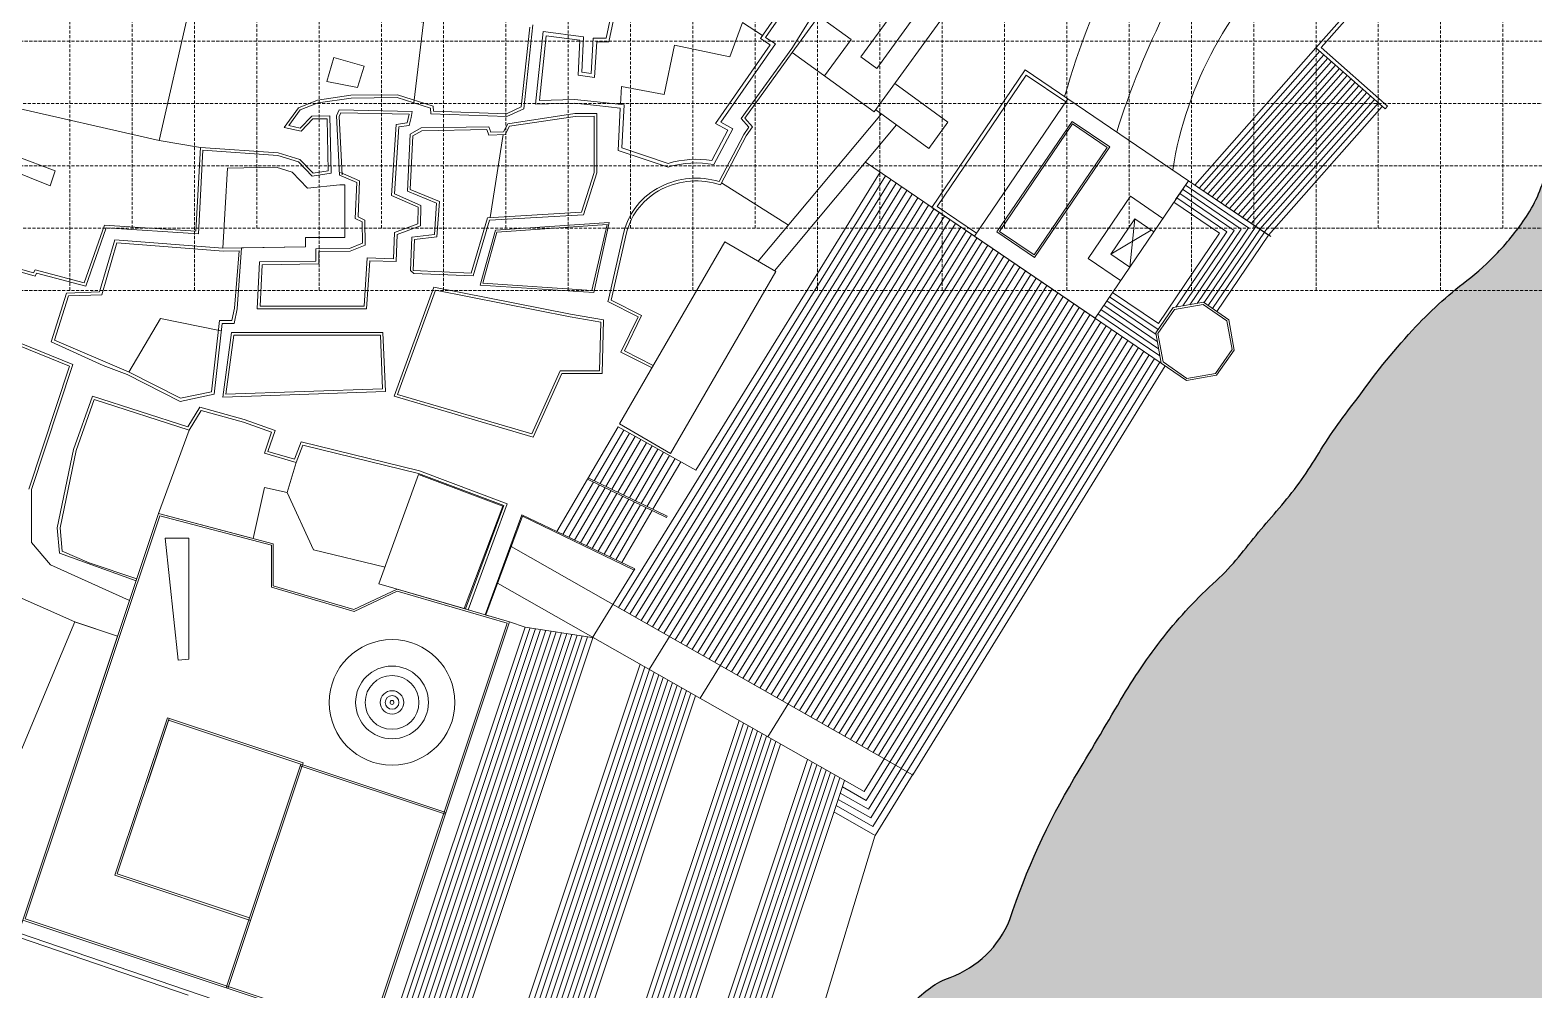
# Model space of a CAD drawing. Header units: millimetres. Extents: x 4203764 to 12476749, y 34048 to 3000914.
# Drawn here: x 11854375 to 11975048, y 2065318 to 2142372 of the extents above; entities that cross this region are included whole.
import ezdxf

# ---------------------------------------------------------------- set-up
doc = ezdxf.new("R2010")
doc.units = ezdxf.units.MM
doc.header["$MEASUREMENT"] = 0
doc.linetypes.add('DASHED', pattern=[0.75, 0.5, -0.25])
for name, color, linetype, lineweight in [('2', 240, 'Continuous', 25), ('4', 1, 'Continuous', 35), ('building property', 253, 'Continuous', 15), ('open space', 94, 'Continuous', 5), ('outer profile and ghats', 1, 'Continuous', 9), ('streets', 254, 'Continuous', 9), ('wall', 22, 'Continuous', 9)]:
    doc.layers.add(name, color=color, linetype=linetype, lineweight=lineweight)

# ---------------------------------------------------------------- blocks, each defined once
blk = doc.blocks.new('GRID')
at = {"layer": 'building property', "color": 253, "linetype": 'DASHED', "lineweight": 15, "ltscale": 500}
for p, q in [((12681403, 2126471), (12681403, 2336721)), ((12691403, 2126471), (12691403, 2336721)), ((12701403, 2126471), (12701403, 2336721)), ((12711403, 2126471), (12711403, 2336721)), ((12721403, 2126471), (12721403, 2336721)), ((12731403, 2126471), (12731403, 2336721)), ((12741403, 2126471), (12741403, 2336721)), ((12751403, 2126471), (12751403, 2336721)), ((12761403, 2126471), (12761403, 2336721)), ((12771403, 2126471), (12771403, 2336721)), ((12781403, 2126471), (12781403, 2336721)), ((12791403, 2126471), (12791403, 2336721)), ((12676403, 2121471), (12676403, 2331721)), ((12686403, 2121471), (12686403, 2331721)), ((12696403, 2121471), (12696403, 2331721)), ((12706403, 2121471), (12706403, 2331721)), ((12716403, 2121471), (12716403, 2331721)), ((12726403, 2121471), (12726403, 2331721)), ((12736403, 2121471), (12736403, 2331721)), ((12746403, 2121471), (12746403, 2331721)), ((12756403, 2121471), (12756403, 2331721)), ((12766403, 2121471), (12766403, 2331721)), ((12776403, 2121471), (12776403, 2331721)), ((12786403, 2121471), (12786403, 2331721)), ((13061903, 2141471), (12616403, 2141471)), ((13056903, 2136471), (12611403, 2136471)), ((13061903, 2131471), (12616403, 2131471)), ((13056903, 2126471), (12611403, 2126471)), ((13061903, 2121471), (12616403, 2121471))]:
    blk.add_line(p, q, dxfattribs=at)

msp = doc.modelspace()

# ---------------------------------------------------------------- hatches: boundary and pattern name
at = {"layer": 'building property', "lineweight": 35}
h = msp.add_hatch(color=254, dxfattribs=at)
h.dxf.hatch_style = 1
edge = h.paths.add_edge_path()
edge.add_arc((12422933.58498, 1804056.12126), 263896.55539, 140.0344583194, 166.4284169588)
edge.add_line((12166405.68001, 1865982.09254), (11809487.3317, 1865841.04787))
edge.add_arc((11795819.33628, 1886942.04403), 25140.92556, 302.9328139212, 330.721959267)
edge.add_arc((11790950.95391, 1889671.59987), 30722.28937, 330.721959267, 347.6914226223)
edge.add_arc((11840072.54802, 1878953.65679), 19554.99489, 143.0848554895, 167.6914226223, ccw=False)
edge.add_arc((11807220.50579, 1903633.24919), 21534.40715, 323.0848554895, 338.771758814)
edge.add_arc((11955946.7924, 1845861.77199), 138018.25471, 152.3377396526, 158.771758814, ccw=False)
edge.add_arc((11791692.03616, 1931959.48148), 47433.73511, 332.3377396526, 349.6440384347)
edge.add_arc((11871872.39149, 1917307.32735), 34074.39333, 151.8048650631, 169.6440384347, ccw=False)
edge.add_arc((11962613.6436, 1868662.2146), 137032.25767, 145.8909863463, 151.8048650631, ccw=False)
edge.add_arc((11787542.99968, 1987234.12269), 74412.83626, 325.8909863463, 334.4095907286)
edge.add_arc((12096866.37172, 1839094.85316), 268553.91382, 152.1606562035, 154.4095907286, ccw=False)
edge.add_arc((11884893.48195, 1951041.5666), 28836.22018, 138.5366337492, 152.1606562035, ccw=False)
edge.add_arc((12145192.348, 1721045.11657), 376188.87482, 136.9969988859, 138.5366337492, ccw=False)
edge.add_arc((11830511.45426, 2014520.61475), 54103.97071, 316.9969988859, 325.9340388131)
edge.add_arc((12063451.02841, 1857010.40857), 227090.46426, 144.4115146112, 145.934038813, ccw=False)
edge.add_arc((11882971.44551, 1986166.24576), 5157.79401, 109.3703452575, 144.4115146112, ccw=False)
edge.add_arc((11872806.33967, 2015079.38397), 25490.19023, 289.3703452575, 298.5628810284)
edge.add_arc((11879590.48764, 2002617.1732), 11301.06196, 298.5628810284, 329.8823603517)
edge.add_arc((11815875.61762, 2039577.60358), 84960.12844, 329.8823603517, 334.7322078033)
edge.add_arc((11896640.94108, 2001455.54062), 4350.1686, 111.7983925175, 154.7322078033, ccw=False)
edge.add_arc((11887307.09226, 2024793.72639), 20785.29736, 291.7983925175, 301.0543031333)
edge.add_arc((11856516.08611, 2075928.72551), 80475.11387, 301.0543031333, 304.2727914648)
edge.add_arc((11900115.71454, 2011948.81654), 3051.88511, 304.2727914649, 344.5064632857)
edge.add_arc((11799904.2964, 2039727.72895), 107042.25149, 344.5064632856, 347.0246817926)
edge.add_arc((11914355.65123, 2013356.47758), 10407.97422, 136.5726064511, 167.0246817927, ccw=False)
edge.add_arc((11898455.85704, 2028406.57183), 11485.1478, 316.5726064511, 345.7400024481)
edge.add_arc((11851131.69288, 2040434.16903), 60313.82389, 345.7400024481, 354.5454942005)
edge.add_arc((11928707.56329, 2029145.01425), 18394.30865, 143.1924489998, 162.4192210947, ccw=False)
edge.add_arc((11904217.35609, 2047471.06434), 12193.50526, 323.1924489998, 340.6547154255)
edge.add_arc((11913568.70574, 2044187.96858), 2282.57908, 340.6547154255, 435.6672125063)
edge.add_arc((11918809.42755, 2046321.44877), 4676.31282, 123.9086206621, 179.0436377173, ccw=False)
edge.add_arc((11948963.81076, 2001461.5739), 58729.02043, 120.4236297496, 123.9086206621, ccw=False)
edge.add_arc((11916860.85688, 2056128.06657), 4666.76072, 300.4236297497, 343.1747362629)
edge.add_arc((12265773.02432, 1950617.37847), 359849.63931, 162.2838870341, 163.1747362629, ccw=False)
edge.add_arc((11934658.08587, 2056392.2457), 12250.12118, 139.8552917822, 162.2838870342, ccw=False)
edge.add_arc((11930589.41079, 2059823.81787), 6927.5462, 110.1695649768, 139.8552917822, ccw=False)
edge.add_arc((11925358.20077, 2074065.16989), 8244.19285, 290.1695649768, 337.8987580009)
edge.add_arc((11987011.44104, 2053190.64676), 56863.60963, 149.1990475726, 161.7870580545, ccw=False)
edge.add_arc((11075552.25721, 2596549.90314), 1004266.5074, 329.19904757266, 329.61497402102)
edge.add_arc((11980804.63447, 2065759.45851), 45123.96456, 141.7900834815, 149.614974021, ccw=False)
edge.add_arc((11973785.75951, 2071284.73579), 36191.2553, 132.0286819129, 141.7900834814, ccw=False)
edge.add_arc((11938932.66945, 2109954.06772), 15866.93443, 312.0286819129, 321.4770117494)
edge.add_arc((12047130.20068, 2023818.96458), 122429.70961, 139.0851188938, 141.4770117494, ccw=False)
edge.add_arc((11931780.31903, 2123790.61727), 30213.42498, 319.0851188937, 328.8133755676)
edge.add_arc((11993537.04921, 2086409.11404), 41975.70514, 141.349766146, 148.8133755676, ccw=False)
edge.add_arc((12005850.60992, 2080987.9041), 55086.72854, 137.4077616341, 144.9475459467, ccw=False)
edge.add_arc((11990556.79698, 2095047.46285), 34312.41974, 127.5143422198, 137.4077616341, ccw=False)
edge.add_arc((11957008.81119, 2138745.39622), 20778.20317, 307.5143422198, 316.6955671633)
edge.add_arc((11955918.27659, 2139773.22335), 22276.76725, 316.6955671633, 326.2681196672)
edge.add_arc((11965289.37029, 2133515.94454), 11008.62919, 326.2681196672, 347.7902224322)
edge.add_arc((11985827.96119, 2129071.6751), 10005.30064, 137.1698864072, 167.7902224322, ccw=False)
edge.add_arc((11987437.46688, 2127579.68442), 12199.96343, 116.8522136864, 137.1698864072, ccw=False)
edge.add_arc((11970422.17406, 2161188.10091), 25470.26153, 296.8522136864, 308.8966392115)
edge.add_arc((11976014.23722, 2154256.9492), 16564.53111, 308.8966392115, 333.1942724583)
edge.add_arc((11860930.93487, 2212404.1487), 145503.52168, 333.1942724584, 335.605593174)
edge.add_arc((11906483.0125, 2191746.1714), 95486.08669, 335.605593174, 339.9027603815)
edge.add_arc((12024664.71914, 2148504.26439), 30358.17542, 142.1711417541, 159.9027603815, ccw=False)
edge.add_arc((12026846.78869, 2146809.91674), 33120.82659, 125.2967839886, 142.1711417541, ccw=False)
edge.add_arc((11992941.37741, 2194701.94609), 25558.15934, 305.2967839886, 317.9200299652)
edge.add_arc((11860544.70547, 2314247.47305), 203939.8057, 317.9200299652, 320.6654060374)
edge.add_arc((12005072.05939, 2195807.41048), 17081.02358, 320.6654060374, 333.2962609378)
edge.add_arc((12025817.7741, 2185371.70662), 6141.56443, 114.657943249, 153.2962609378, ccw=False)
edge.add_arc((12010209.31829, 2219372.64234), 31270.83355, 294.657943249, 307.4600657375)
edge.add_arc((12026070.76591, 2198671.74297), 5191.86204, 307.4600657375, 350.572480741)
edge.add_arc((12041977.16001, 2196030.60663), 10932.31157, 154.0089907333, 170.572480741, ccw=False)
edge.add_arc((12035864.30031, 2199010.8602), 4131.6524, 104.4456307299, 154.0089907333, ccw=False)
edge.add_arc((12059610.48435, 2145011.53073), 63070.87253, 105.6165097511, 113.1314364048, ccw=False)
edge.add_arc((12040956.91098, 2211746.87486), 6222.4313, 285.6165097511, 325.3236856384)
edge.add_arc((12024043.2371, 2223448.11648), 26789.1865, 325.3236856384, 336.7232936214)
edge.add_arc((12058249.21068, 2208733.17976), 10447.59627, 128.3236311209, 156.7232936214, ccw=False)
edge.add_arc((12029392.06585, 2245241.69464), 36088.48077, 308.3236311208, 313.9465601671)
edge.add_arc((12083829.87625, 2188764.36944), 42353.62184, 128.4864178487, 133.9465601671, ccw=False)
edge.add_arc((12051132.59717, 2229890.49023), 10186.55203, 308.4864178487, 334.2322790811)
edge.add_arc((12102406.63357, 2205139.28006), 46748.93087, 146.9738708583, 154.2322790812, ccw=False)
edge.add_arc((12067661.65762, 2227725.46538), 5308.01968, 122.3184351479, 146.9738708582, ccw=False)
edge.add_arc((12091969.20285, 2189302.10819), 50774.61327, 117.1290922819, 122.3184351479, ccw=False)
edge.add_arc((12065354.21922, 2241247.29044), 7591.98088, 297.129092282, 335.5932295827)
edge.add_arc((12283885.72211, 2142085.86596), 232385.11356, 154.5330055613, 155.5932295827, ccw=False)
edge.add_arc((12092048.28291, 2233452.01748), 19901.2866, 138.9025223259, 154.5330055613, ccw=False)
edge.add_arc((12083002.97433, 2241342.04187), 7898.36645, 117.1931828002, 138.9025223259, ccw=False)
edge.add_arc((12172609.68851, 2161469.99995), 127437.90807, 133.937445304, 137.0092429147, ccw=False)
edge.add_arc((12088584.73883, 2248670.70685), 6342.26219, 96.6032629617, 133.937445304, ccw=False)
edge.add_arc((12086923.02238, 2263025.34251), 8108.23491, 276.6032629617, 304.4168700316)
edge.add_arc((12101573.55915, 2241642.28192), 17812.28799, 104.2632595223, 124.4168700316, ccw=False)
edge.add_arc((12093606.17799, 2268768.40567), 10492.14992, 289.9436753348, 316.9032813136)
edge.add_arc((12099774.36332, 2262996.98248), 2044.91157, 316.9032813136, 394.5632893672)
edge.add_arc((12108218.93736, 2262008.3021), 7093.86174, 116.7487161028, 162.3676141534, ccw=False)
edge.add_arc((12122374.01509, 2264454.79555), 17778.2768, 139.9869056711, 167.3668545975, ccw=False)
edge.add_arc((12104061.54487, 2279827.91574), 6131.54106, 319.9869056712, 371.9497000785)
edge.add_arc((12116330.47808, 2282424.50258), 6409.15212, 147.6157391331, 191.9497000785, ccw=False)
edge.add_arc((12103664.68187, 2290457.58157), 8589.27286, 327.6157391331, 378.4692956369)
edge.add_arc((12115880.52553, 2294537.66772), 4289.93284, 155.2320996672, 198.4692956369, ccw=False)
edge.add_arc((12121723.31077, 2291841.89317), 10724.63095, 131.3611323252, 155.2320996672, ccw=False)
edge.add_arc((12108153.53343, 2318305.31023), 19521.81951, 289.3953975175, 302.8724992883)
edge.add_arc((12133671.22285, 2297874.54878), 15457.67071, 131.8163415621, 164.8693864624, ccw=False)
edge.add_arc((12097802.53601, 2337968.47188), 38339.03332, 311.8163415621, 318.1847381032)
edge.add_arc((12134442.04632, 2308405.32127), 9003.48475, 96.8704836962, 153.6137695223, ccw=False)
edge.add_arc((12130772.19598, 2338862.87953), 21674.36812, 276.8704836962, 287.7288739271)
edge.add_arc((12135367.95772, 2324487.47067), 6582.2044, 287.7288739271, 330.0627189084)
edge.add_arc((12161033.2484, 2309707.04393), 23034.82045, 142.1279656266, 150.0627189084, ccw=False)
edge.add_arc((12134575.28819, 2337148.44982), 15664.24402, 301.8873282868, 340.5909685423)
edge.add_arc((12157396.83975, 2332029.36114), 8047.96466, 115.4496268208, 180.6143580405, ccw=False)
edge.add_arc((12145948.42862, 2356085.86119), 18593.75661, 295.4496268209, 348.9156705378)
edge.add_arc((12189745.46756, 2347732.38651), 25993.19856, 127.1637606776, 169.4061118436, ccw=False)
edge.add_arc((12158024.63805, 2389577.96852), 26516.45539, 307.1637606776, 350.8522803553)
edge.add_arc((12198736.93035, 2383022.13341), 14720.29663, 100.3668143252, 170.8522803553, ccw=False)
edge.add_arc((12188836.61367, 2437141.24056), 40296.91912, 280.3668143253, 301.2746773972)
edge.add_arc((12220773.67523, 2384561.66699), 21222.08167, 90.2751861599, 121.2746773973, ccw=False)
edge.add_arc((12220587.84901, 2423251.75267), 17468.45027, 270.2751861599, 358.8217786811)
edge.add_arc((12261882.91553, 2424966.98004), 23920.42798, 138.9034680325, 184.9750374256, ccw=False)
edge.add_arc((12244276.45652, 2481842.09135), 41153.64894, 269.4151769576, 302.4572157954)
edge.add_arc((12251494.42786, 2470493.45398), 27704.08834, 302.4572157954, 336.7139916553)
edge.add_arc((12280323.45495, 2458086.05834), 3681.51774, 106.538255431, 156.7139916553, ccw=False)
edge.add_arc((12277078.09344, 2469015.41288), 7719.49808, 286.538255431, 332.2612949479)
edge.add_arc((12265522.42494, 2532539.87056), 69590.71886, 285.3212740008, 320.0355113691)
edge.add_arc((13061631.32729, 1865365.57947), 969115.64922, 139.11600640113, 140.03551136914, ccw=False)
edge.add_line((12328944.66821, 2499680.48641), (12329073.93275, 2172572.15004))
edge.add_arc((12871405.34426, 1859096.21132), 626410.8269, 149.97142388808, 158.65638947594)
edge.add_arc((11908116.16923, 2235511.87646), 407811.00022, 320.0344583194, 338.6563894759, ccw=False)

# ---------------------------------------------------------------- linework, layer by layer
at = {"layer": '2'}
msp.add_lwpolyline([(11925293.86594, 2064290.14757, -0.1302577056), (11928200.79542, 2066326.54137, 0.211321867), (11932996.61425, 2070963.33893, -0.0549808575), (11938168.36478, 2082308.06426, 0.0018148235), (11941878.63192, 2088583.53577, -0.0341557989), (11945348.48609, 2093670.63405, -0.0426179233), (11949555.6223, 2098167.9538, 0.0412494879), (11951346.29775, 2100071.68739, -0.0104369804), (11954612.10249, 2104002.72418, 0.0424730396), (11957627.456, 2108145.28062, -0.0325776572), (11960755.14895, 2112625.65151, -0.0329103892), (11965296.37876, 2118269.29351, -0.0431950203), (11969661.90582, 2122264.10612, 0.0400820954), (11972129.51887, 2124494.15325, 0.041792446), (11974444.64467, 2127402.77288, 0.0941849143), (11976048.98228, 2131187.71204, -0.1344071265)], format="xyb", dxfattribs=at)
at = {"layer": 'building property'}
for p, q in [((11920249.81737, 2141610.01917), (11918127.23767, 2138692.19253)), ((11947845.35287, 2129926.87497), (11957560.00951, 2140941.54442)), ((11948193.42594, 2129690.48051), (11957873.06061, 2140665.44136)), ((11948541.49901, 2129454.08606), (11958186.11171, 2140389.3383)), ((11948889.57208, 2129217.6916), (11958499.16281, 2140113.23524)), ((11949237.64515, 2128981.29714), (11958812.21391, 2139837.13218)), ((11949585.71823, 2128744.90269), (11959125.26501, 2139561.02912)), ((11949933.7913, 2128508.50823), (11959438.3161, 2139284.92606)), ((11950281.86437, 2128272.11378), (11959751.3672, 2139008.823)), ((11950629.93744, 2128035.71932), (11960064.4183, 2138732.71994)), ((11950978.01051, 2127799.32487), (11960377.4694, 2138456.61688)), ((11928025.60856, 2134966.60639), (11923758.45039, 2138070.76041)), ((11951326.08359, 2127562.93041), (11960690.5205, 2138180.51382)), ((11951674.15666, 2127326.53596), (11961003.5716, 2137904.41076)), ((11952022.22973, 2127090.1415), (11961316.6227, 2137628.3077)), ((11952370.3028, 2126853.74705), (11961629.6738, 2137352.20465)), ((11952718.37587, 2126617.35259), (11961942.7249, 2137076.10159)), ((11953066.44895, 2126380.95813), (11962255.77599, 2136799.99853)), ((11953414.52202, 2126144.56368), (11962568.82709, 2136523.89547)), ((11953762.59509, 2125908.16922), (11962881.87819, 2136247.79241)), ((11963109.95365, 2136046.63569), (11963308.40273, 2136271.64116)), ((11870211.25331, 2131275.53796), (11869851.55225, 2124867.51607)), ((11874116.30481, 2131377.07608), (11870211.25331, 2131275.53796)), ((11874116.30481, 2131377.07608), (11875406.60597, 2130971.655)), ((11921399.47435, 2131759.66577), (11945137.32008, 2115638.06498)), ((11875406.60597, 2130971.655), (11876634.7192, 2129688.94938)), ((11902050.58414, 2095751.9939), (11923439.57747, 2130374.12605)), ((11902504.29187, 2095493.6557), (11923871.61345, 2130080.70804)), ((11905502.48383, 2102332.29658), (11923007.54148, 2130667.54407)), ((11907796.18305, 2107037.83269), (11922575.5055, 2130960.96209)), ((11909852.81469, 2130096.46858), (11915226.75225, 2126721.83955)), ((11947326.55651, 2130279.21645), (11953939.94488, 2125787.72179)), ((11902957.9996, 2095235.3175), (11924303.64944, 2129787.29002)), ((11903411.70734, 2094976.9793), (11924735.68542, 2129493.872)), ((11903865.41507, 2094718.6411), (11925167.72141, 2129200.45398)), ((11904319.1228, 2094460.30291), (11925599.75739, 2128907.03596)), ((11904053.60273, 2091052.25847), (11926895.86534, 2128026.7819)), ((11904772.83053, 2094201.96471), (11926031.79337, 2128613.61794)), ((11905226.53826, 2093943.62651), (11926463.82936, 2128320.19992)), ((11906133.95372, 2093426.95011), (11927327.90133, 2127733.36388)), ((11858710.59969, 2122072.55455), (11860338.26784, 2126722.55578)), ((11860338.26784, 2126722.55578), (11867677.83769, 2126236.83302)), ((11906587.66145, 2093168.61191), (11927759.93731, 2127439.94587)), ((11907041.36918, 2092910.27372), (11928191.9733, 2127146.52785)), ((11907495.07691, 2092651.93552), (11928624.00928, 2126853.10983)), ((11907948.78464, 2092393.59732), (11929056.04526, 2126559.69181)), ((11908402.49237, 2092135.25912), (11929488.08125, 2126266.27379)), ((11846280.29261, 2125290.23419), (11854659.87357, 2122871.46987)), ((11861342.87033, 2125295.82488), (11860128.62589, 2121124.72401)), ((11869890.70918, 2124632.33729), (11861342.87033, 2125295.82488)), ((11908136.9723, 2088727.21469), (11930784.1892, 2125386.01973)), ((11908856.2001, 2091876.92092), (11929920.11723, 2125972.85577)), ((11909309.90783, 2091618.58273), (11930352.15322, 2125679.43775)), ((11910217.32329, 2091101.90633), (11931216.22519, 2125092.60172)), ((11869890.70918, 2124632.33729), (11871150.7891, 2124663.29989)), ((11910671.03102, 2090843.56813), (11931648.26117, 2124799.1837)), ((11911124.73875, 2090585.22993), (11932080.29715, 2124505.76568)), ((11911578.44648, 2090326.89174), (11932512.33314, 2124212.34766)), ((11912032.15421, 2090068.55354), (11932944.36912, 2123918.92964)), ((11854659.87357, 2122871.46987), (11854779.19619, 2123120.87427)), ((11854779.19619, 2123120.87427), (11858710.59969, 2122072.55455)), ((11912485.86194, 2089810.21534), (11933376.40511, 2123625.51162)), ((11912939.56967, 2089551.87714), (11933808.44109, 2123332.0936)), ((11913393.2774, 2089293.53894), (11934240.47707, 2123038.67558)), ((11913846.98513, 2089035.20075), (11934672.51306, 2122745.25756)), ((11913581.46507, 2085627.15631), (11935968.62101, 2121865.00351)), ((11914300.69286, 2088776.86255), (11935104.54904, 2122451.83955)), ((11914754.40059, 2088518.52435), (11935536.58503, 2122158.42153)), ((11915661.81605, 2088001.84795), (11936400.657, 2121571.58549)), ((11860128.62589, 2121124.72401), (11857460.06506, 2121031.77486)), ((11916115.52378, 2087743.50975), (11936832.69298, 2121278.16747)), ((11916569.23151, 2087485.17156), (11937264.72896, 2120984.74945)), ((11917022.93924, 2087226.83336), (11937696.76495, 2120691.33143)), ((11917476.64697, 2086968.49516), (11938128.80093, 2120397.91341)), ((11940534.21575, 2120278.00507), (11944828.66932, 2117361.41917)), ((11940768.73113, 2120623.31135), (11944725.78574, 2117935.87057)), ((11941003.24651, 2120968.61763), (11944887.64089, 2118330.52417)), ((11917930.3547, 2086710.15696), (11938560.83692, 2120104.4954)), ((11918384.06243, 2086451.81876), (11938992.8729, 2119811.07738)), ((11918837.77016, 2086193.48057), (11939424.90889, 2119517.65936)), ((11919291.47789, 2085935.14237), (11939856.94487, 2119224.24134)), ((11940065.18498, 2119587.39251), (11945034.43649, 2116212.51638)), ((11940299.70037, 2119932.69879), (11944931.55291, 2116786.96777)), ((11857533.37792, 2115392.14163), (11851268.01286, 2117927.39488)), ((11919745.18562, 2085676.80417), (11940288.98085, 2118930.82332)), ((11920198.89335, 2085418.46597), (11940721.01684, 2118637.4053)), ((11920652.60108, 2085160.12777), (11941153.05282, 2118343.98728)), ((11921106.30881, 2084901.78958), (11941585.08881, 2118050.56926)), ((11921560.01654, 2084643.45138), (11942017.12479, 2117757.15124)), ((11922013.72427, 2084385.11318), (11942449.16078, 2117463.73323)), ((11922467.432, 2084126.77498), (11942881.19676, 2117170.31521)), ((11922921.13973, 2083868.43678), (11943313.23274, 2116876.89719)), ((11854265.6145, 2105527.63476), (11857533.37792, 2115392.14163)), ((11923374.84746, 2083610.09859), (11943745.26873, 2116583.47917)), ((11923828.55519, 2083351.76039), (11944177.30471, 2116290.06115)), ((11924282.26292, 2083093.42219), (11944609.3407, 2115996.64313)), ((11924735.97065, 2082835.08399), (11945041.37668, 2115703.22511)), ((11925199.49522, 2082592.63621), (11945470.93595, 2115405.79807)), ((11859516.76741, 2112705.25275), (11858082.74361, 2108630.0359)), ((11867129.62522, 2110260.22849), (11859516.76741, 2112705.25275)), ((11868103.22895, 2111833.31392), (11867129.62522, 2110260.22849)), ((11871494.83271, 2110888.37081), (11868103.22895, 2111833.31392)), ((11873751.51516, 2110102.19029), (11871494.83271, 2110888.37081)), ((11864683.08124, 2103569.5826), (11867129.62522, 2110260.22849)), ((11873175.19648, 2108396.39911), (11873751.51516, 2110102.19029)), ((11901571.31139, 2110518.36567), (11896653.70477, 2102106.37351)), ((11902026.80796, 2110263.68238), (11899645.58772, 2106190.39887)), ((11902482.30452, 2110008.99909), (11900116.82532, 2105962.64198)), ((11902937.80108, 2109754.31579), (11900588.06292, 2105734.8851)), ((11903393.29765, 2109499.6325), (11901059.30052, 2105507.12821)), ((11907796.18305, 2107037.83269), (11901571.31139, 2110518.36567)), ((11858082.74361, 2108630.0359), (11856780.87932, 2102409.97207)), ((11875722.73274, 2107665.28174), (11873175.19648, 2108396.39911)), ((11876265.94463, 2109048.45325), (11875722.73274, 2107665.28174)), ((11885554.55908, 2106769.30705), (11876265.94463, 2109048.45325)), ((11903848.79421, 2109244.94921), (11901530.53812, 2105279.37132)), ((11904304.29077, 2108990.26591), (11902001.77571, 2105051.61443)), ((11904759.78734, 2108735.58262), (11902473.01331, 2104823.85754)), ((11905215.2839, 2108480.89933), (11902944.25091, 2104596.10065)), ((11905670.78046, 2108226.21603), (11903415.48851, 2104368.34376)), ((11875722.73274, 2107665.28174), (11874994.37817, 2105254.11448)), ((11906126.27703, 2107971.53274), (11903886.72611, 2104140.58687)), ((11906581.77359, 2107716.84945), (11904357.96371, 2103912.82999)), ((11892386.79535, 2104211.77522), (11885554.55908, 2106769.30705)), ((11899583.74568, 2106084.6127), (11897126.20984, 2101880.78475)), ((11900054.98328, 2105856.85582), (11897598.71491, 2101655.19598)), ((11899112.50808, 2106312.36959), (11905454.40715, 2103247.22537)), ((11899165.66506, 2106422.35339), (11905507.56414, 2103357.20917)), ((11873184.66727, 2105664.44703), (11872282.88164, 2101563.59658)), ((11874994.37817, 2105254.11448), (11873184.66727, 2105664.44703)), ((11900526.22088, 2105629.09893), (11898071.21998, 2101429.60721)), ((11900997.45848, 2105401.34204), (11898543.72505, 2101204.01844)), ((11901468.69607, 2105173.58515), (11899016.23012, 2100978.42968)), ((11901939.93367, 2104945.82826), (11899488.7352, 2100752.84091)), ((11902411.17127, 2104718.07137), (11899961.24027, 2100527.25214)), ((11872282.88164, 2101563.59658), (11864683.08124, 2103569.5826)), ((11889318.10909, 2095913.52216), (11892386.79535, 2104211.77522)), ((11902882.40887, 2104490.31448), (11900433.74534, 2100301.66337)), ((11903353.64647, 2104262.55759), (11900906.25041, 2100076.0746)), ((11903824.88407, 2104034.80071), (11901378.75548, 2099850.48584)), ((11904296.12167, 2103807.04382), (11901851.26055, 2099624.89707)), ((11905454.40715, 2103247.22537), (11905507.56414, 2103357.20917)), ((11856780.87932, 2102409.97207), (11856953.88977, 2100537.25226)), ((11901596.87641, 2096010.33209), (11905502.48383, 2102332.29658)), ((11867104.00233, 2101571.5599), (11865207.46906, 2101570.81044)), ((11865207.46906, 2101570.81044), (11866264.11639, 2091792.65372)), ((11867104.00233, 2101571.5599), (11867107.83067, 2091883.82718)), ((11892977.22847, 2100918.30295), (11925189.67838, 2082576.74579)), ((11856953.88977, 2100537.25226), (11859124.99837, 2099600.69615)), ((11899467.44123, 2093556.18838), (11902905.6112, 2099121.51694)), ((11882889.69102, 2059538.64555), (11894485.95536, 2094320.45653)), ((11883262.89337, 2059338.28944), (11894926.02281, 2094320.65548)), ((11883636.09571, 2059137.93333), (11895344.04909, 2094254.74419)), ((11884009.29805, 2058937.57722), (11895762.07537, 2094188.8329)), ((11884382.50039, 2058737.22112), (11896180.10165, 2094122.92161)), ((11884755.70274, 2058536.86501), (11896598.12793, 2094057.01032)), ((11885128.90508, 2058336.5089), (11897016.1542, 2093991.09903)), ((11885502.10742, 2058136.15279), (11897434.18048, 2093925.18774)), ((11885875.30977, 2057935.79669), (11897852.20676, 2093859.27645)), ((11886248.51211, 2057735.44058), (11898270.23304, 2093793.36516)), ((11886621.71445, 2057535.08447), (11898688.25932, 2093727.45387)), ((11886994.9168, 2057334.72836), (11899106.2856, 2093661.54258)), ((11887368.11914, 2057134.37225), (11899524.31187, 2093595.63129)), ((11866264.11639, 2091792.65372), (11867107.83067, 2091883.82718)), ((11891208.51238, 2055072.63214), (11903339.66052, 2091458.77247)), ((11891581.71472, 2054872.27603), (11903709.46035, 2091248.21088)), ((11891954.91706, 2054671.91993), (11904079.26018, 2091037.64929)), ((11892328.11941, 2054471.56382), (11904449.06001, 2090827.0877)), ((11892701.32175, 2054271.20771), (11904818.85985, 2090616.5261)), ((11893074.52409, 2054070.8516), (11905188.65968, 2090405.96451)), ((11893447.72643, 2053870.49549), (11905558.45951, 2090195.40292)), ((11893820.92878, 2053670.13939), (11905928.25934, 2089984.84133)), ((11894194.13112, 2053469.78328), (11906298.05917, 2089774.27973)), ((11894567.33346, 2053269.42717), (11906667.859, 2089563.71814)), ((11894940.53581, 2053069.07106), (11907037.65884, 2089353.15655)), ((11895313.73815, 2052868.71496), (11907407.45867, 2089142.59496)), ((11895686.94049, 2052668.35885), (11907777.2585, 2088932.03336)), ((11865541.92411, 2087120.7969), (11863819.58658, 2081954.82132)), ((11899203.66816, 2050780.3807), (11911261.92392, 2086947.88779)), ((11899576.8705, 2050580.0246), (11911631.72376, 2086737.32619)), ((11899950.07285, 2050379.66849), (11912001.52359, 2086526.7646)), ((11900323.27519, 2050179.31238), (11912371.32342, 2086316.20301)), ((11900696.47753, 2049978.95627), (11912741.12325, 2086105.64142)), ((11901069.67988, 2049778.60016), (11913110.92308, 2085895.07982)), ((11901442.88222, 2049578.24406), (11913480.72291, 2085684.51823)), ((11901816.08456, 2049377.88795), (11913850.52275, 2085473.95664)), ((11902189.28691, 2049177.53184), (11914220.32258, 2085263.39504)), ((11902562.48925, 2048977.17573), (11914590.12241, 2085052.83345)), ((11876093.65235, 2083444.72271), (11887749.37781, 2079558.70097)), ((11904757.2129, 2047798.92405), (11916764.83662, 2083814.56548)), ((11905130.41524, 2047598.56794), (11917134.63645, 2083604.00389)), ((11905571.37299, 2047601.43726), (11917504.43628, 2083393.4423)), ((11906073.3639, 2047787.36929), (11917874.23611, 2083182.88071)), ((11906575.3548, 2047973.30131), (11918244.03594, 2082972.31911)), ((11907077.3457, 2048159.23333), (11918613.83578, 2082761.75752)), ((11907579.3366, 2048345.16535), (11918983.63561, 2082551.19593)), ((11908081.3275, 2048531.09737), (11919353.43544, 2082340.63434)), ((11908512.1417, 2048503.54216), (11919723.23527, 2082130.07274)), ((11912136.39396, 2044487.3149), (11922161.00012, 2077674.25704)), ((11871975.53617, 2071092.85364), (11870107.76587, 2065490.66732))]:
    msp.add_line(p, q, dxfattribs=at)
at = {"layer": 'building property', "ltscale": 20}
for p, q in [((11939275.31548, 2124032.92778), (11942668.46985, 2129029.09262)), ((11941087.25817, 2124379.14933), (11944343.11381, 2126314.94945)), ((11943014.6914, 2127217.14993), (11942614.89644, 2123341.65104)), ((11867104.00233, 2101571.5599), (11865207.46906, 2101570.81044)), ((11865207.46906, 2101570.81044), (11866264.11639, 2091792.65372)), ((11867104.00233, 2101571.5599), (11867107.83067, 2091883.82718)), ((11866264.11639, 2091792.65372), (11867107.83067, 2091883.82718)), ((11865541.92411, 2087120.7969), (11863819.58658, 2081954.82132)), ((11876046.20711, 2083302.41556), (11887701.93257, 2079416.39382)), ((11876093.65235, 2083444.72271), (11887749.37781, 2079558.70097)), ((11871975.53617, 2071092.85364), (11870107.76587, 2065490.66732)), ((11872117.84331, 2071045.4084), (11870250.07301, 2065443.22208))]:
    msp.add_line(p, q, dxfattribs=at)
for points in [[(11954666.73446, 2175602.73864, -0.1823882014), (11948949.80417, 2158844.79178, 0.0098676296), (11941975.16015, 2148758.89398, 0.0470311462), (11937391.06781, 2137026.92154, 0.0470311462)], [(11958223.62605, 2172196.03064, -0.1953022932), (11952577.92244, 2154189.45766, 0.0098676296), (11945603.27842, 2144103.55987, 0.0399393993), (11941567.28276, 2134190.63761, 0.0399393993)], [(11964011.72501, 2166652.32412, -0.2139608435), (11955872.97568, 2149116.89591, 0.1727147068), (11946061.71228, 2131138.23769, 0.1727147068)]]:
    msp.add_lwpolyline(points, format="xyb", dxfattribs=at)
at = {"layer": 'building property'}
for points in [[(11915538.65951, 2140575.25966), (11921891.54064, 2149308.31491), (11928458.22974, 2144531.36182), (11922105.34861, 2135798.30657)], [(11924028.3253, 2144311.56425), (11925296.16646, 2143389.27029), (11922317.29565, 2139294.33401), (11921049.45449, 2140216.62797)], [(11878742.06244, 2140180.63611), (11881190.21325, 2139467.47326), (11880645.12009, 2137774.84505), (11878174.65271, 2138232.82769), (11878742.06244, 2140180.63611)], [(11901675.14313, 2110759.60726), (11905767.82388, 2108390.97992), (11914219.22883, 2122993.91123), (11910126.54808, 2125362.53856)], [(11886904.2139, 2121494.97431), (11897708.03777, 2119340.07836), (11900169.61394, 2118929.93863), (11900069.60444, 2115007.92952), (11896901.45493, 2115006.67755), (11894626.06009, 2109965.24947), (11883870.90409, 2113122.76426), (11886904.2139, 2121494.97431)], [(11946206.42671, 2119939.846), (11944874.81267, 2118027.18625), (11945285.67404, 2115733.13825), (11947198.33379, 2114401.52421), (11949492.38179, 2114812.38558), (11950823.99582, 2116725.04533), (11950413.13446, 2119019.09332), (11948500.47471, 2120350.70736)], [(11870085.9103, 2113134.70172), (11882659.88722, 2113575.8537), (11882482.27654, 2117879.73186), (11870723.0035, 2117875.0849)], [(11864683.08124, 2103569.5826), (11873888.81244, 2101139.70719), (11873890.14366, 2097771.01416), (11880363.23714, 2095861.61239), (11883826.66144, 2097501.80523), (11892852.5168, 2094865.04535), (11881763.49133, 2061604.64558), (11853800.23672, 2070927.60154)], [(11861376.36269, 2074626.62069), (11865494.47887, 2086978.48975), (11876093.65235, 2083444.72271), (11871975.53617, 2071092.85364)]]:
    msp.add_lwpolyline(points, close=True, dxfattribs=at)
for points in [[(11902428.14184, 2148995.21921), (11900826.78382, 2141439.6567), (11899841.32827, 2141439.26727), (11899668.73646, 2138554.87938), (11898347.69564, 2138747.12279), (11898484.66611, 2141574.11754), (11895800.54314, 2141915.225), (11895264.46656, 2136720.22833), (11898069.22139, 2136809.78737), (11899880.54647, 2136608.23576), (11902035.07179, 2136368.49522), (11901862.51875, 2132923.06498), (11905572.92045, 2131669.9546, -0.1125575133), (11909088.2197, 2131899.89519), (11910370.61656, 2134330.60885), (11909362.72446, 2134862.35295), (11913769.93931, 2141189.31467), (11912984.58567, 2141696.29104), (11915713.02248, 2145658.60408)], [(11915538.65951, 2140575.25966), (11911725.06842, 2135290.49678), (11912330.96733, 2134606.96865), (11911844.74142, 2133872.05763), (11909775.31934, 2129949.58034, 0.1989740216), (11905052.44187, 2129600.74765, 0.2163174278), (11902236.66023, 2126105.74469), (11900990.85028, 2120682.10354)]]:
    msp.add_lwpolyline(points, format="xyb", dxfattribs=at)
for points in [[(11963109.95365, 2136046.63569), (11957560.00951, 2140941.54442), (11964680.82016, 2149015.26009), (11970230.7643, 2144120.35135)], [(11963308.40273, 2136271.64116), (11957983.46406, 2140968.10082), (11964707.37656, 2148591.80554), (11970032.31523, 2143895.34587)], [(11882656.36627, 2147715.17667), (11881319.63259, 2143675.49544), (11885938.87396, 2143000.23451), (11885163.86696, 2136526.72701)], [(11867106.19492, 2143934.34053), (11864738.09055, 2133518.8859)], [(11920249.81737, 2141610.01917), (11917661.23921, 2143493.0863)], [(11867677.83769, 2126236.83302), (11868037.43958, 2132955.42069), (11874288.005, 2132527.41867), (11876032.45297, 2131979.30169), (11877084.18695, 2130880.81577), (11878300.19142, 2131066.54572), (11878226.4111, 2135255.44119), (11877070.74432, 2135235.08607), (11876129.69051, 2134259.74321), (11874763.46652, 2134562.36515), (11875916.60827, 2136141.74614), (11877429.14896, 2136753.82404), (11880125.42796, 2137134.63597), (11883851.5791, 2137170.56133), (11886715.83767, 2136266.63479), (11886746.42262, 2135871.62249), (11892593.55234, 2135645.5913), (11893791.04459, 2136196.63792), (11894470.47716, 2142618.07516)], [(11913150.91435, 2141937.83826), (11911544.89214, 2142974.58816), (11910537.75476, 2140226.44874), (11906086.38963, 2141164.46212), (11905250.51424, 2137197.79529), (11901827.77929, 2137849.4648), (11901756.37206, 2136399.50698)], [(11899565.19329, 2141732.30308), (11899565.19329, 2141732.30308)], [(11930147.20122, 2125818.63127), (11926736.97713, 2128134.69112), (11934232.86404, 2139171.82133), (11937643.08813, 2136855.76148)], [(11852299.75483, 2136346.92156), (11864738.09055, 2133518.8859)], [(11922234.20406, 2135975.43908), (11926501.36224, 2132871.28505), (11928025.60856, 2134966.60639)], [(11879420.6924, 2130748.32667), (11879172.60407, 2135441.04825), (11879322.74348, 2135741.21498), (11884798.6357, 2135616.20805), (11884627.66047, 2134912.97438), (11883759.80385, 2134790.38608), (11883389.35623, 2129099.31626), (11885510.19365, 2128148.55886), (11885480.15282, 2126805.21661), (11883626.21573, 2126115.49), (11883541.55252, 2124015.42919), (11881422.30494, 2124075.91698), (11881174.61543, 2120211.3451), (11872839.62842, 2120208.05134), (11872986.2883, 2123538.06794), (11877534.19113, 2123602.66122), (11877533.79542, 2124604.01168), (11880056.51672, 2124624.53951), (11881257.01914, 2125114.48435), (11881248.42826, 2127124.33167), (11880695.48632, 2127381.78204), (11880811.58734, 2130269.80577), (11879289.95425, 2130937.35149)], [(11887221.48613, 2128605.08576), (11887024.95362, 2125766.18712), (11885216.43654, 2125550.45666), (11885113.94713, 2123058.06382), (11889779.13919, 2122866.22698), (11891080.98218, 2127309.23097), (11898622.88916, 2127747.84916), (11899629.94259, 2130945.17896), (11899628.16259, 2135449.54608), (11898101.64044, 2135445.83521), (11892848.09108, 2134646.79431), (11892500.13394, 2133985.94978), (11891195.89252, 2133942.01795), (11891024.55567, 2134386.35976), (11885813.57356, 2134293.00463), (11885089.33143, 2133879.03304), (11884876.1878, 2129573.98244), (11887221.48613, 2128605.08576)], [(11912795.38037, 2123817.95947), (11922694.36498, 2135640.69396)], [(11914112.00683, 2123055.96565), (11923909.11294, 2134757.02276)], [(11868037.43958, 2132955.42069), (11864738.09055, 2133518.8859)], [(11892330.91183, 2133980.24974), (11891282.64432, 2127320.95913)], [(11853268.40225, 2132253.2141), (11856383.85923, 2131063.1031), (11855986.67389, 2129871.604), (11852672.33465, 2131194.00652), (11853268.40225, 2132253.2141)], [(11876480.51668, 2124981.05175), (11876480.22387, 2125722.01073), (11879635.33599, 2125723.25754), (11879633.66764, 2129945.07611), (11879243.32302, 2129954.27015)], [(11879243.32302, 2129954.27015), (11876634.7192, 2129688.94938)], [(11947326.55651, 2130279.21645), (11946293.88171, 2128758.68039)], [(11947092.04113, 2129933.91017), (11952146.8546, 2126500.92448), (11948024.32619, 2120430.81118)], [(11945275.19024, 2127258.73376), (11942668.46985, 2129029.09262)], [(11946388.49498, 2128897.99133), (11950407.38962, 2126168.55179), (11946300.972, 2120122.16042)], [(11946623.01037, 2129243.29761), (11950987.21128, 2126279.34268), (11946875.4234, 2120225.04401)], [(11946857.52575, 2129588.60389), (11951567.03294, 2126390.13358), (11947449.87479, 2120327.92759)], [(11946153.9796, 2128552.68506), (11949827.56796, 2126057.76089), (11944911.35025, 2118818.99974), (11941237.76189, 2121313.9239)], [(11890838.22132, 2122555.72513), (11890702.06536, 2122045.02302), (11899461.06124, 2121453.80936), (11900680.01408, 2126760.52791), (11891829.88935, 2126160.4628), (11890837.76817, 2122554.05206)], [(11952726.67626, 2126611.71537), (11948574.30688, 2120497.66349)], [(11953071.98253, 2126377.19999), (11948916.89693, 2120259.14866)], [(11953417.28881, 2126142.68461), (11949259.48697, 2120020.63383)], [(11953762.59509, 2125908.16922), (11949602.07702, 2119782.119)], [(11857460.06506, 2121031.77486), (11856342.09937, 2117468.19616), (11862274.22784, 2114928.33575), (11866451.01692, 2112810.52615), (11868937.55033, 2113341.87161), (11869584.46826, 2119047.03594), (11870573.62352, 2119047.42683), (11870791.57444, 2120035.46796), (11871150.7891, 2124663.29989)], [(11869851.55225, 2124867.51607), (11876480.51668, 2124981.05175)], [(11904379.10203, 2115457.38713), (11902075.94454, 2116615.35603), (11903449.94991, 2119453.3753), (11900993.78976, 2120697.36294)], [(11862288.29651, 2114921.20234), (11864845.04428, 2119212.59455), (11869712.86098, 2118235.21642)], [(11889210.25138, 2095929.07518), (11882367.73957, 2097928.00601), (11885556.2429, 2106683.41694), (11892310.39046, 2104163.58284), (11889210.25138, 2095929.07518)], [(11882855.79546, 2099268.17391), (11877126.21752, 2100655.13156), (11874994.37817, 2105254.11448)], [(11890934.87564, 2095425.25367), (11893881.65557, 2103350.82224), (11902840.25573, 2099015.72674)], [(11859124.99837, 2099600.69615), (11862936.21498, 2098330.03559)], [(11891885.09265, 2097980.92809), (11921294.49648, 2081235.40694), (11922970.22394, 2083947.88886)], [(11853800.23672, 2070927.60154), (11861395.94, 2093710.13803), (11861395.94, 2093710.13803), (11857954.98831, 2094857.35217), (11850686.37677, 2077506.19824)], [(11892852.5168, 2094865.04535), (11894089.97026, 2094452.47806), (11882588.3775, 2059954.62483), (11853459.02544, 2069904.17313), (11853800.23672, 2070927.60154)], [(11857952.20265, 2094858.28091), (11861383.09086, 2093714.42194)], [(11894089.97026, 2094452.47806), (11899634.29689, 2093578.28967)], [(11919050.26882, 2080111.57859), (11922011.71033, 2078425.35327), (11924785.05486, 2082914.53606)], [(11919218.51044, 2080616.20213), (11921832.40687, 2079127.86669), (11924331.34713, 2083172.87426)], [(11919386.75205, 2081120.82566), (11921653.1034, 2079830.38011), (11923877.6394, 2083431.21246)], [(11919554.99366, 2081625.4492), (11921473.79994, 2080532.89352), (11923423.93167, 2083689.55066)], [(11918882.02721, 2079606.95505), (11922191.01379, 2077722.83985), (11925238.76259, 2082656.19787)]]:
    msp.add_lwpolyline(points, dxfattribs=at)
at = {"layer": 'building property', "ltscale": 20}
for points in [[(11930147.20122, 2125818.63127), (11926736.97713, 2128134.69112), (11934232.86404, 2139171.82133), (11937643.08813, 2136855.76148)], [(11930315.75915, 2126066.82016), (11927153.72395, 2128214.32208), (11934312.495, 2138755.07451), (11937474.5302, 2136607.57259)], [(11947326.55651, 2130279.21645), (11946293.88171, 2128758.68039)], [(11945275.19024, 2127258.73376), (11942668.46985, 2129029.09262)], [(11942614.89644, 2123341.65104), (11941087.25817, 2124379.14933), (11943014.6914, 2127217.14993), (11944542.32967, 2126179.65164)], [(11941882.03587, 2122262.56892), (11939275.31548, 2124032.92778)]]:
    msp.add_lwpolyline(points, dxfattribs=at)
for points in [[(11937643.08813, 2136855.76148), (11947326.55651, 2130279.21645), (11939830.6696, 2119242.08624), (11930147.20122, 2125818.63127)], [(11937989.30968, 2135043.81879), (11941010.37809, 2132992.05473), (11934980.21232, 2124113.08876), (11931959.14391, 2126164.85282)], [(11938029.12516, 2134835.44538), (11940802.00468, 2132952.23925), (11934940.39684, 2124321.46216), (11932167.51732, 2126204.6683)], [(11946111.35344, 2120088.19995), (11944702.68363, 2118064.86138), (11945137.32008, 2115638.06498), (11947160.65865, 2114229.39517), (11949587.45506, 2114664.03162), (11950996.12487, 2116687.37019), (11950561.48842, 2119114.1666), (11948538.14984, 2120522.83641)], [(11864683.08124, 2103569.5826), (11873888.81244, 2101139.70719), (11873890.14366, 2097771.01416), (11880363.23714, 2095861.61239), (11883826.66144, 2097501.80523), (11892852.5168, 2094865.04535), (11881763.49133, 2061604.64558), (11853800.23672, 2070927.60154)], [(11864780.87505, 2103388.62415), (11873738.85018, 2101024.14457), (11873740.18005, 2097658.85177), (11880375.7037, 2095701.53713), (11883839.33102, 2097341.82612), (11892660.94676, 2094764.73159), (11881668.62942, 2061794.39796), (11853989.98911, 2071022.46345)], [(11861186.6103, 2074531.75878), (11865399.61696, 2087168.24214), (11876283.40474, 2083539.58462), (11872070.39808, 2070903.10126)], [(11861376.36269, 2074626.62069), (11865494.47887, 2086978.48975), (11876093.65235, 2083444.72271), (11871975.53617, 2071092.85364)]]:
    msp.add_lwpolyline(points, close=True, dxfattribs=at)
at = {"layer": 'building property'}
for radius in [5039.44568, 2919.93481, 2159.11718, 941.20794, 548.74294, 156.27794]:
    msp.add_circle((11883419.73699, 2088398.13421), radius, dxfattribs=at)
at = {"layer": 'building property', "ltscale": 20}
for radius in [5039.44568, 2919.93481, 2159.11718, 941.20794, 548.74294, 156.27794]:
    msp.add_circle((11883419.73699, 2088398.13421), radius, dxfattribs=at)
at = {"layer": 'open space'}
msp.add_lwpolyline([(11845926.15742, 2100190.19357), (11857954.88009, 2094857.09383), (11850686.37677, 2077506.19824), (11837915.50884, 2082245.90949), (11845926.15742, 2100190.19357)], dxfattribs=at)
at = {"layer": 'outer profile and ghats'}
for p, q in [((11947845.35287, 2129926.87497), (11957560.00951, 2140941.54442)), ((11948193.42594, 2129690.48051), (11957873.06061, 2140665.44136)), ((11948541.49901, 2129454.08606), (11958186.11171, 2140389.3383)), ((11948889.57208, 2129217.6916), (11958499.16281, 2140113.23524)), ((11949237.64515, 2128981.29714), (11958812.21391, 2139837.13218)), ((11949585.71823, 2128744.90269), (11959125.26501, 2139561.02912)), ((11949933.7913, 2128508.50823), (11959438.3161, 2139284.92606)), ((11950281.86437, 2128272.11378), (11959751.3672, 2139008.823)), ((11950629.93744, 2128035.71932), (11960064.4183, 2138732.71994)), ((11950978.01051, 2127799.32487), (11960377.4694, 2138456.61688)), ((11951326.08359, 2127562.93041), (11960690.5205, 2138180.51382)), ((11951674.15666, 2127326.53596), (11961003.5716, 2137904.41076)), ((11952022.22973, 2127090.1415), (11961316.6227, 2137628.3077)), ((11952370.3028, 2126853.74705), (11961629.6738, 2137352.20465)), ((11952718.37587, 2126617.35259), (11961942.7249, 2137076.10159)), ((11953066.44895, 2126380.95813), (11962255.77599, 2136799.99853)), ((11953414.52202, 2126144.56368), (11962568.82709, 2136523.89547)), ((11953762.59509, 2125908.16922), (11962881.87819, 2136247.79241)), ((11921399.47435, 2131759.66577), (11945137.32008, 2115638.06498)), ((11947326.55651, 2130279.21645), (11953762.59509, 2125908.16922)), ((11940534.21575, 2120278.00507), (11944828.66932, 2117361.41917)), ((11940768.73113, 2120623.31135), (11944725.78574, 2117935.87057)), ((11941003.24651, 2120968.61763), (11944887.64089, 2118330.52417)), ((11940065.18498, 2119587.39251), (11945034.43649, 2116212.51638)), ((11940299.70037, 2119932.69879), (11944931.55291, 2116786.96777)), ((11901571.31139, 2110518.36567), (11896653.70477, 2102106.37351)), ((11902026.80796, 2110263.68238), (11899645.58772, 2106190.39887)), ((11902482.30452, 2110008.99909), (11900116.82532, 2105962.64198)), ((11902937.80108, 2109754.31579), (11900588.06292, 2105734.8851)), ((11903393.29765, 2109499.6325), (11901059.30052, 2105507.12821)), ((11907796.18305, 2107037.83269), (11901571.31139, 2110518.36567)), ((11903848.79421, 2109244.94921), (11901530.53812, 2105279.37132)), ((11904304.29077, 2108990.26591), (11902001.77571, 2105051.61443)), ((11904759.78734, 2108735.58262), (11902473.01331, 2104823.85754)), ((11905215.2839, 2108480.89933), (11902944.25091, 2104596.10065)), ((11905670.78046, 2108226.21603), (11903415.48851, 2104368.34376)), ((11906126.27703, 2107971.53274), (11903886.72611, 2104140.58687)), ((11906581.77359, 2107716.84945), (11904357.96371, 2103912.82999)), ((11899583.74568, 2106084.6127), (11897126.20984, 2101880.78475)), ((11900054.98328, 2105856.85582), (11897598.71491, 2101655.19598)), ((11900526.22088, 2105629.09893), (11898071.21998, 2101429.60721)), ((11900997.45848, 2105401.34204), (11898543.72505, 2101204.01844)), ((11901468.69607, 2105173.58515), (11899016.23012, 2100978.42968)), ((11901939.93367, 2104945.82826), (11899488.7352, 2100752.84091)), ((11902411.17127, 2104718.07137), (11899961.24027, 2100527.25214)), ((11902882.40887, 2104490.31448), (11900433.74534, 2100301.66337)), ((11903353.64647, 2104262.55759), (11900906.25041, 2100076.0746)), ((11903824.88407, 2104034.80071), (11901378.75548, 2099850.48584)), ((11904296.12167, 2103807.04382), (11901851.26055, 2099624.89707)), ((11901596.87641, 2096010.33209), (11905502.48383, 2102332.29658)), ((11892977.22847, 2100918.30295), (11925189.67838, 2082576.74579)), ((11899467.44123, 2093556.18838), (11902905.6112, 2099121.51694)), ((11882889.69102, 2059538.64555), (11894485.95536, 2094320.45653)), ((11883262.89337, 2059338.28944), (11894926.02281, 2094320.65548)), ((11883636.09571, 2059137.93333), (11895344.04909, 2094254.74419)), ((11884009.29805, 2058937.57722), (11895762.07537, 2094188.8329)), ((11884382.50039, 2058737.22112), (11896180.10165, 2094122.92161)), ((11884755.70274, 2058536.86501), (11896598.12793, 2094057.01032)), ((11885128.90508, 2058336.5089), (11897016.1542, 2093991.09903)), ((11885502.10742, 2058136.15279), (11897434.18048, 2093925.18774)), ((11885875.30977, 2057935.79669), (11897852.20676, 2093859.27645)), ((11886248.51211, 2057735.44058), (11898270.23304, 2093793.36516)), ((11886621.71445, 2057535.08447), (11898688.25932, 2093727.45387)), ((11886994.9168, 2057334.72836), (11899106.2856, 2093661.54258)), ((11887368.11914, 2057134.37225), (11899524.31187, 2093595.63129))]:
    msp.add_line(p, q, dxfattribs=at)
for points in [[(11947092.04113, 2129933.91017), (11952146.8546, 2126500.92448), (11948024.32619, 2120430.81118)], [(11946388.49498, 2128897.99133), (11950407.38962, 2126168.55179), (11946300.972, 2120122.16042)], [(11946623.01037, 2129243.29761), (11950987.21128, 2126279.34268), (11946875.4234, 2120225.04401)], [(11946857.52575, 2129588.60389), (11951567.03294, 2126390.13358), (11947449.87479, 2120327.92759)], [(11946153.9796, 2128552.68506), (11949827.56796, 2126057.76089), (11944911.35025, 2118818.99974), (11941237.76189, 2121313.9239)], [(11952726.67626, 2126611.71537), (11948574.30688, 2120497.66349)], [(11953071.98253, 2126377.19999), (11948916.89693, 2120259.14866)], [(11953417.28881, 2126142.68461), (11949259.48697, 2120020.63383)], [(11953762.59509, 2125908.16922), (11949602.07702, 2119782.119)], [(11896653.70477, 2102106.37351), (11902905.6112, 2099121.51694)], [(11891885.09265, 2097980.92809), (11921294.49648, 2081235.40694), (11922970.22394, 2083947.88886)], [(11919050.26882, 2080111.57859), (11922011.71033, 2078425.35327), (11924785.05486, 2082914.53606)], [(11919218.51044, 2080616.20213), (11921832.40687, 2079127.86669), (11924331.34713, 2083172.87426)], [(11919386.75205, 2081120.82566), (11921653.1034, 2079830.38011), (11923877.6394, 2083431.21246)], [(11919554.99366, 2081625.4492), (11921473.79994, 2080532.89352), (11923423.93167, 2083689.55066)], [(11918882.02721, 2079606.95505), (11922191.01379, 2077722.83985), (11925238.76259, 2082656.19787)]]:
    msp.add_lwpolyline(points, dxfattribs=at)
at = {"layer": 'streets'}
for p, q in [((11894709.57767, 2142796.09027), (11893995.76515, 2136049.72221)), ((11895539.75474, 2142243.86947), (11898790.5886, 2141830.74247)), ((11898790.5886, 2141830.74247), (11898653.38184, 2138998.87071)), ((11898653.38184, 2138998.87071), (11898653.38184, 2138998.87071)), ((11858850.28402, 2121808.6111), (11860489.98682, 2126492.99351)), ((11860489.98682, 2126492.99351), (11867884.71146, 2126003.62068)), ((11846006.37521, 2125141.31518), (11854777.39048, 2122609.56344)), ((11861173.23077, 2125541.13178), (11859953.21272, 2121350.19774)), ((11869851.55225, 2124867.51607), (11861173.23077, 2125541.13178)), ((11869851.55225, 2124867.51607), (11871342.15113, 2124893.04587)), ((11854777.39048, 2122609.56344), (11854898.35683, 2122862.40352)), ((11854898.35683, 2122862.40352), (11858850.28402, 2121808.6111)), ((11857288.27492, 2121257.37479), (11856058.63681, 2117337.8339)), ((11859953.21272, 2121350.19774), (11857288.27492, 2121257.37479)), ((11851154.56235, 2118209.59804), (11857805.87575, 2115518.17244)), ((11857805.87575, 2115518.17244), (11854484.71461, 2105492.47209)), ((11857871.31344, 2108689.0838), (11859380.87363, 2112978.96034)), ((11859380.87363, 2112978.96034), (11867033.5168, 2110521.1582)), ((11867033.5168, 2110521.1582), (11868003.5481, 2112088.47153)), ((11868003.5481, 2112088.47153), (11871560.32417, 2111097.50936)), ((11871560.32417, 2111097.50936), (11874028.48914, 2110237.65279)), ((11874028.48914, 2110237.65279), (11873456.15389, 2108543.65179)), ((11856559.73614, 2102422.61302), (11857871.31344, 2108689.0838)), ((11873456.15389, 2108543.65179), (11875591.6722, 2107930.77944)), ((11875591.6722, 2107930.77944), (11876132.0903, 2109306.83716)), ((11876132.0903, 2109306.83716), (11885619.27702, 2106978.96731)), ((11885619.27702, 2106978.96731), (11892667.91189, 2104340.43033)), ((11854484.71461, 2105492.47209), (11854491.66031, 2101225.9199)), ((11892667.91189, 2104340.43033), (11889523.55419, 2095837.54875)), ((11856747.73748, 2100387.62708), (11856559.73614, 2102422.61302)), ((11854491.66031, 2101225.9199), (11856019.82519, 2099436.26542)), ((11862882.83512, 2098169.92817), (11856747.73748, 2100387.62708)), ((11856019.82519, 2099436.26542), (11862356.62414, 2096591.61205)), ((11889523.55419, 2095837.54875), (11889318.10909, 2095913.52216)), ((11891238.56535, 2095309.9704), (11890884.14264, 2095440.07451)), ((11867059.56313, 2064895.08148), (11853438.85729, 2069565.8413))]:
    msp.add_line(p, q, dxfattribs=at)
for points in [[(11899565.19329, 2141732.30308), (11900589.23763, 2141732.70776), (11902198.74342, 2149326.71321), (11905285.46922, 2148856.25053), (11905420.92649, 2149669.96366), (11910547.11979, 2148315.89156), (11914951.29072, 2160631.12178), (11921698.27726, 2158678.17449)], [(11898653.38184, 2138998.87071), (11899395.17485, 2138890.92187), (11899565.19329, 2141732.30308)], [(11867884.71146, 2126003.62068), (11868244.28623, 2132721.70156), (11874247.12638, 2132310.66231), (11875913.13397, 2131787.1918), (11877004.70916, 2130647.09365), (11878522.57253, 2130878.92889), (11878441.56224, 2135478.30727), (11876976.13471, 2135452.49624), (11876057.25829, 2134500.13883), (11875137.92506, 2134703.77338), (11876056.68055, 2135962.13123), (11877486.39815, 2136540.69321), (11880141.87028, 2136915.74174), (11883818.86732, 2136951.19319), (11886508.8666, 2136102.26084), (11886543.0885, 2135660.27655), (11892637.4861, 2135424.68679), (11893995.76515, 2136049.72221)], [(11878950.81166, 2135487.27684), (11879188.94664, 2135963.36902), (11885044.98086, 2135829.68398), (11884957.33418, 2135341.76299), (11884805.40433, 2134716.86439), (11883966.81373, 2134598.41004), (11883617.82087, 2129236.94285), (11885732.43113, 2128288.97704), (11885695.81803, 2126651.74107), (11883839.20885, 2125961.02036), (11883751.697, 2123790.29944)], [(11878950.81166, 2135487.27684), (11879201.95528, 2130736.76278)], [(11886990.60055, 2128463.47124), (11884649.7741, 2129430.52048), (11884876.4886, 2134009.674), (11885753.56996, 2134511.00738), (11891173.81156, 2134608.11142), (11891344.21861, 2134166.18095), (11892365.59572, 2134200.58483), (11892705.80521, 2134846.71493), (11898084.8133, 2135664.83753), (11899847.11841, 2135669.12158), (11899848.99848, 2130911.54117), (11898786.42772, 2127537.94745)], [(11869851.55225, 2124867.51607), (11870211.25331, 2131275.53796), (11874116.30481, 2131377.07608), (11875406.60597, 2130971.655), (11876634.7192, 2129688.94938), (11879243.32302, 2129954.27015), (11879633.66395, 2129954.42441), (11879635.33599, 2125723.25754), (11876480.22387, 2125722.01073), (11876480.51668, 2124981.05175), (11871342.15113, 2124893.04587)], [(11872610.72249, 2119988.91829), (11872776.55019, 2123754.15372), (11877315.06319, 2123818.61364), (11877314.66697, 2124821.27842), (11880012.68374, 2124843.23266), (11881037.34653, 2125261.41445), (11881029.98172, 2126984.41924), (11880470.75976, 2127244.7936), (11880586.71789, 2130129.26261), (11879201.95528, 2130736.76278)], [(11886990.60055, 2128463.47124), (11886818.8541, 2125962.19783), (11885005.244, 2125745.85985), (11884895.73668, 2123082.80146), (11885181.03576, 2122836.07738), (11889941.20259, 2122640.3351)], [(11889941.20259, 2122640.3351), (11891247.7865, 2127099.51919), (11898786.42772, 2127537.94745)], [(11871342.15113, 2124893.04587), (11871005.47469, 2119988.28393), (11870749.62902, 2118828.45379), (11869780.0857, 2118828.07065), (11869135.96815, 2113147.60292)], [(11881627.37714, 2123850.93201), (11881380.07368, 2119992.3837), (11872610.72249, 2119988.91829)], [(11881627.37714, 2123850.93201), (11883751.697, 2123790.29944)], [(11897748.72752, 2119552.87986), (11886763.9583, 2121743.86659), (11883588.68521, 2112979.82502), (11894745.95793, 2109704.2562), (11897041.39164, 2114790.08295), (11900280.8024, 2114791.36308), (11900390.99432, 2119112.68949), (11897745.34206, 2119553.49937)], [(11904280.70907, 2115261.68716), (11901784.76215, 2116516.58568), (11903159.0446, 2119355.17726), (11900740.85958, 2120579.93139), (11900777.36721, 2120731.14059)], [(11860252.68812, 2115456.48763), (11856058.63681, 2117337.8339)], [(11860252.68812, 2115456.48763), (11862169.56192, 2114721.9114)], [(11862169.56192, 2114721.9114), (11866419.34637, 2112567.09005)], [(11866419.34637, 2112567.09005), (11869135.96815, 2113147.60292)], [(11890884.14264, 2095440.07451), (11893826.71289, 2103456.06826), (11896653.70477, 2102106.37351)]]:
    msp.add_lwpolyline(points, dxfattribs=at)
for points in [[(11895539.75474, 2142243.86947), (11894938.42541, 2136416.52315), (11898057.63078, 2136516.12295), (11899848.12743, 2136316.88898), (11901728.49615, 2136107.65468), (11901558.65022, 2132716.27844), (11905568.26892, 2131362.11379, -0.1225755373), (11909247.99361, 2131574.51027), (11910766.67845, 2134453.09498), (11909792.79992, 2134966.89419), (11914184.03651, 2141270.91766), (11913397.31005, 2141778.78024), (11915954.59469, 2145492.54127), (11918848.39409, 2149709.34321), (11918106.85313, 2150192.71744), (11921698.27726, 2158678.17449)], [(11900777.36721, 2120731.14059), (11902023.81636, 2126157.56447, -0.2164523504), (11904953.91601, 2129796.38074, -0.1914450842), (11909666.78776, 2130213.28644), (11911656.07266, 2133983.86804), (11912055.47302, 2134587.54572), (11911444.8109, 2135276.44734), (11915489.70371, 2140881.74137), (11921536.62916, 2150580.77042)]]:
    msp.add_lwpolyline(points, format="xyb", dxfattribs=at)
for points in [[(11899624.14984, 2121293.8333), (11900846.97077, 2126912.49868), (11891730.6657, 2126305.33341), (11890503.03286, 2121894.45781), (11899624.14984, 2121293.8333)], [(11869835.57554, 2112907.89166), (11882886.63496, 2113365.78185), (11882691.35979, 2118097.70762), (11870532.42539, 2118092.90273)]]:
    msp.add_lwpolyline(points, close=True, dxfattribs=at)
at = {"layer": 'wall', "ltscale": 20}
msp.add_line((11963109.95365, 2136046.63569), (11963308.40273, 2136271.64116), dxfattribs=at)

# ---------------------------------------------------------------- block references
at = {"layer": '4', "lineweight": 35}
msp.add_blockref('GRID', (-818840.49034, 0), dxfattribs=at)

doc.saveas('drawing.dxf')
